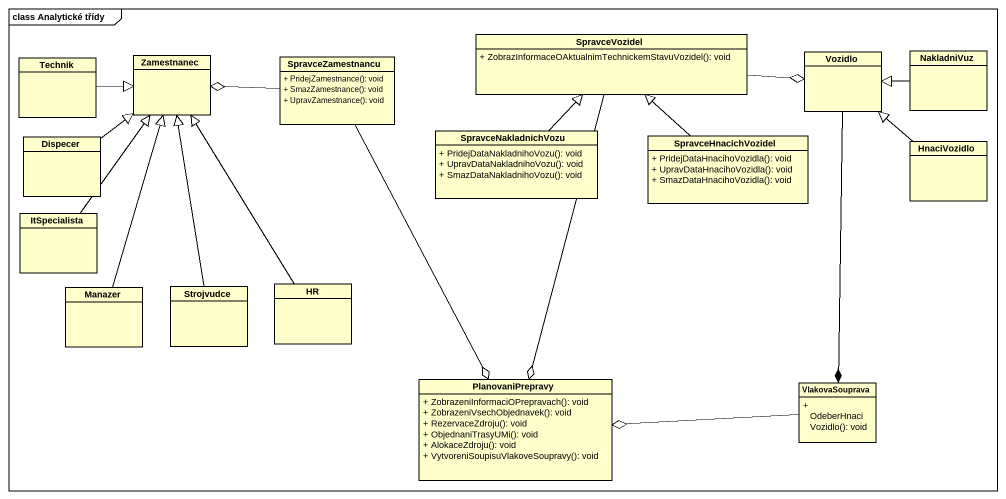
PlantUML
@startuml
mainframe class Analytické třídy
hide circle
hide empty members
skinparam classAttributeIconSize 0
class SpravceVozidel {
  + ZobrazInformaceOAktualnimTechnickemStavuVozidel(): void
}
class Technik
class Zamestnanec
class SpravceZamestnancu {
  + PridejZamestnance(): void
  + SmazZamestnance(): void
  + UpravZamestnance(): void
}
class Vozidlo
class NakladniVuz
class Dispecer
class SpravceNakladnichVozu {
  + PridejDataNakladnihoVozu(): void
  + UpravDataNakladnihoVozu(): void
  + SmazDataNakladnihoVozu(): void
}
class SpravceHnacichVozidel {
  + PridejDataHnacihoVozidla(): void
  + UpravDataHnacihoVozidla(): void
  + SmazDataHnacihoVozidla(): void
}
class HnaciVozidlo
class ItSpecialista
class Manazer
class Strojvudce
class HR
class PlanovaniPrepravy {
  + ZobrazeniInformaciOPrepravach(): void
  + ZobrazeniVsechObjednavek(): void
  + RezervaceZdroju(): void
  + ObjednaniTrasyUMi(): void
  + AlokaceZdroju(): void
  + VytvoreniSoupisuVlakoveSoupravy(): void
}
class VlakovaSouprava {
  + OdeberHnaciVozidlo(): void
}
SpravceVozidel -right-o Vozidlo
SpravceVozidel --o PlanovaniPrepravy
Technik -right-|> Zamestnanec
SpravceZamestnancu -left-o Zamestnanec
SpravceZamestnancu --o PlanovaniPrepravy
Vozidlo --* VlakovaSouprava
NakladniVuz -left-|> Vozidlo
Dispecer -up-|> Zamestnanec
SpravceNakladnichVozu -up-|> SpravceVozidel
SpravceHnacichVozidel -up-|> SpravceVozidel
HnaciVozidlo -up-|> Vozidlo
ItSpecialista -up-|> Zamestnanec
Manazer -up-|> Zamestnanec
Strojvudce -up-|> Zamestnanec
HR -up-|> Zamestnanec
VlakovaSouprava -left-o PlanovaniPrepravy
@enduml
